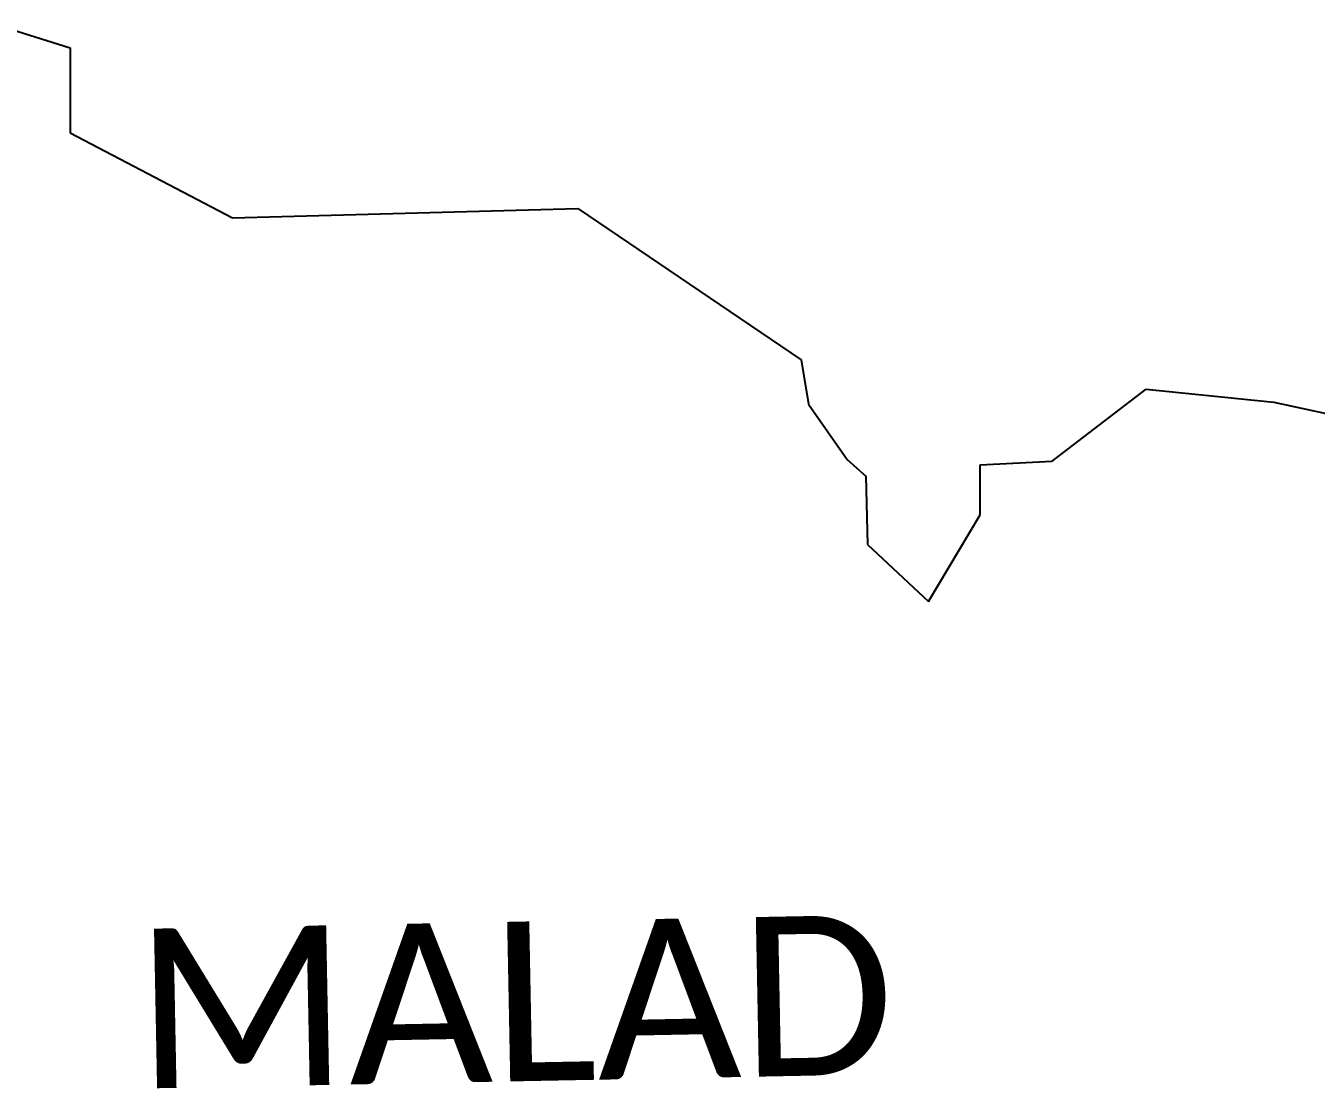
# Model space of a CAD drawing. Header units: metres. Extents: x 266585 to 279238, y 2117616 to 2127268.
# Drawn here: x 269733 to 272851, y 2122771 to 2125338 of the extents above; entities that cross this region are included whole.
import ezdxf

# ---------------------------------------------------------------- set-up
doc = ezdxf.new("R2010")
doc.units = ezdxf.units.M
doc.layers.add('village', color=3, linetype='Continuous')
doc.layers.add('VILLAGE NAME', color=250, linetype='Continuous')
doc.styles.get("Standard").update_dxf_attribs({"font": 'calibri.ttf'})

msp = doc.modelspace()

# ---------------------------------------------------------------- linework, layer by layer
at = {"layer": 'village', "color": 3}
for p, q in [((269670.8, 2125338.4), (269840.3, 2125284.9)), ((269840.3, 2125284.9), (269840.3, 2125079.7)), ((269840.3, 2125079.7), (270232.8, 2124874.6)), ((270232.8, 2124874.6), (271066.9, 2124896.9)), ((271066.9, 2124896.9), (271606.6, 2124531.1)), ((271606.6, 2124531.1), (271624.4, 2124424.1)), ((272213.2, 2124285.8), (272440.6, 2124459.8)), ((272440.6, 2124459.8), (272748.4, 2124428.5)), ((271624.4, 2124424.1), (271718.1, 2124290.3)), ((272748.4, 2124428.5), (272953.6, 2124383.9)), ((271718.1, 2124290.3), (271762.7, 2124250.1)), ((272039.2, 2124276.9), (272213.2, 2124285.8)), ((272039.2, 2124156.5), (272039.2, 2124276.9)), ((271762.7, 2124250.1), (271767.1, 2124085.1)), ((271914.3, 2123946.8), (272039.2, 2124156.5)), ((271767.1, 2124085.1), (271914.3, 2123946.8))]:
    msp.add_line(p, q, dxfattribs=at)

# ---------------------------------------------------------------- texts
at = {"layer": 'VILLAGE NAME'}
msp.add_text('MALAD', height=385.73, rotation=1.1028, dxfattribs=at).set_placement((270001.6, 2122769.6))

doc.saveas('drawing.dxf')
